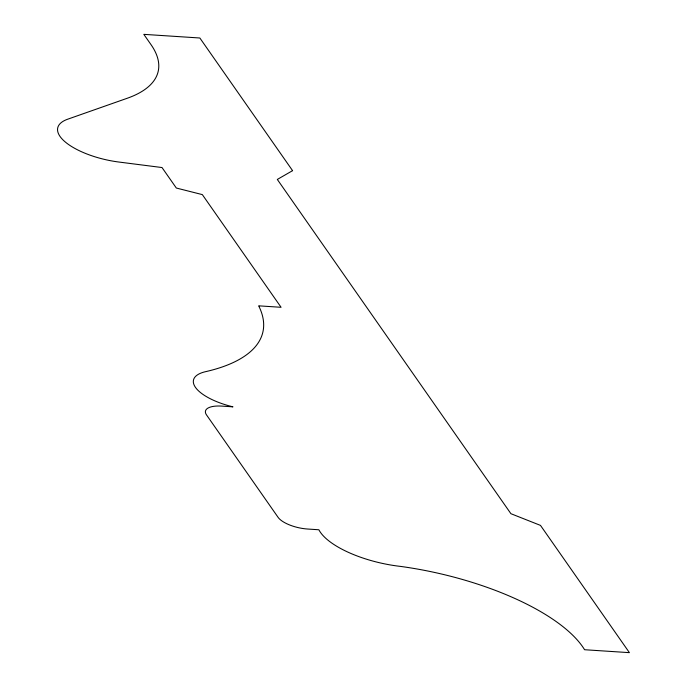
<?xml version="1.0" encoding="UTF-8"?>
<svg xmlns="http://www.w3.org/2000/svg" width="687" height="687" viewBox="0 0 687 687"><rect width="100%" height="100%" fill="white"/><g stroke="black" fill="none" stroke-linecap="round" stroke-linejoin="round"><path stroke-width="1.03" d="M292.576 170.659L277.316 179.444L510.913 513.696L540.489 525.4L629.412 652.65L584.585 649.73A170.642 64.75 12.7 0 0 400.564 566.406A71.293 27.051 12.7 0 1 318.871 529.763L307.664 529.033A24.036 9.12 12.7 0 1 278.089 517.337L206.495 414.888A24.036 9.12 12.7 0 1 221.755 406.103L232.962 406.833A45.995 17.45 12.7 0 1 196.147 388.292A45.995 17.45 12.7 0 1 205.078 371.787A217.393 82.492 12.7 0 0 258.664 305.835L281.077 307.295L202.33 194.61L176.327 188.032L162.012 167.542L118.945 162.046A54.075 20.524 12.7 0 1 65.368 142.072A54.075 20.524 12.7 0 1 67.695 119.203L127.198 98.275A168.238 63.839 12.7 0 0 150.977 44.595L143.815 34.35L199.857 38L292.576 170.659"/></g></svg>
